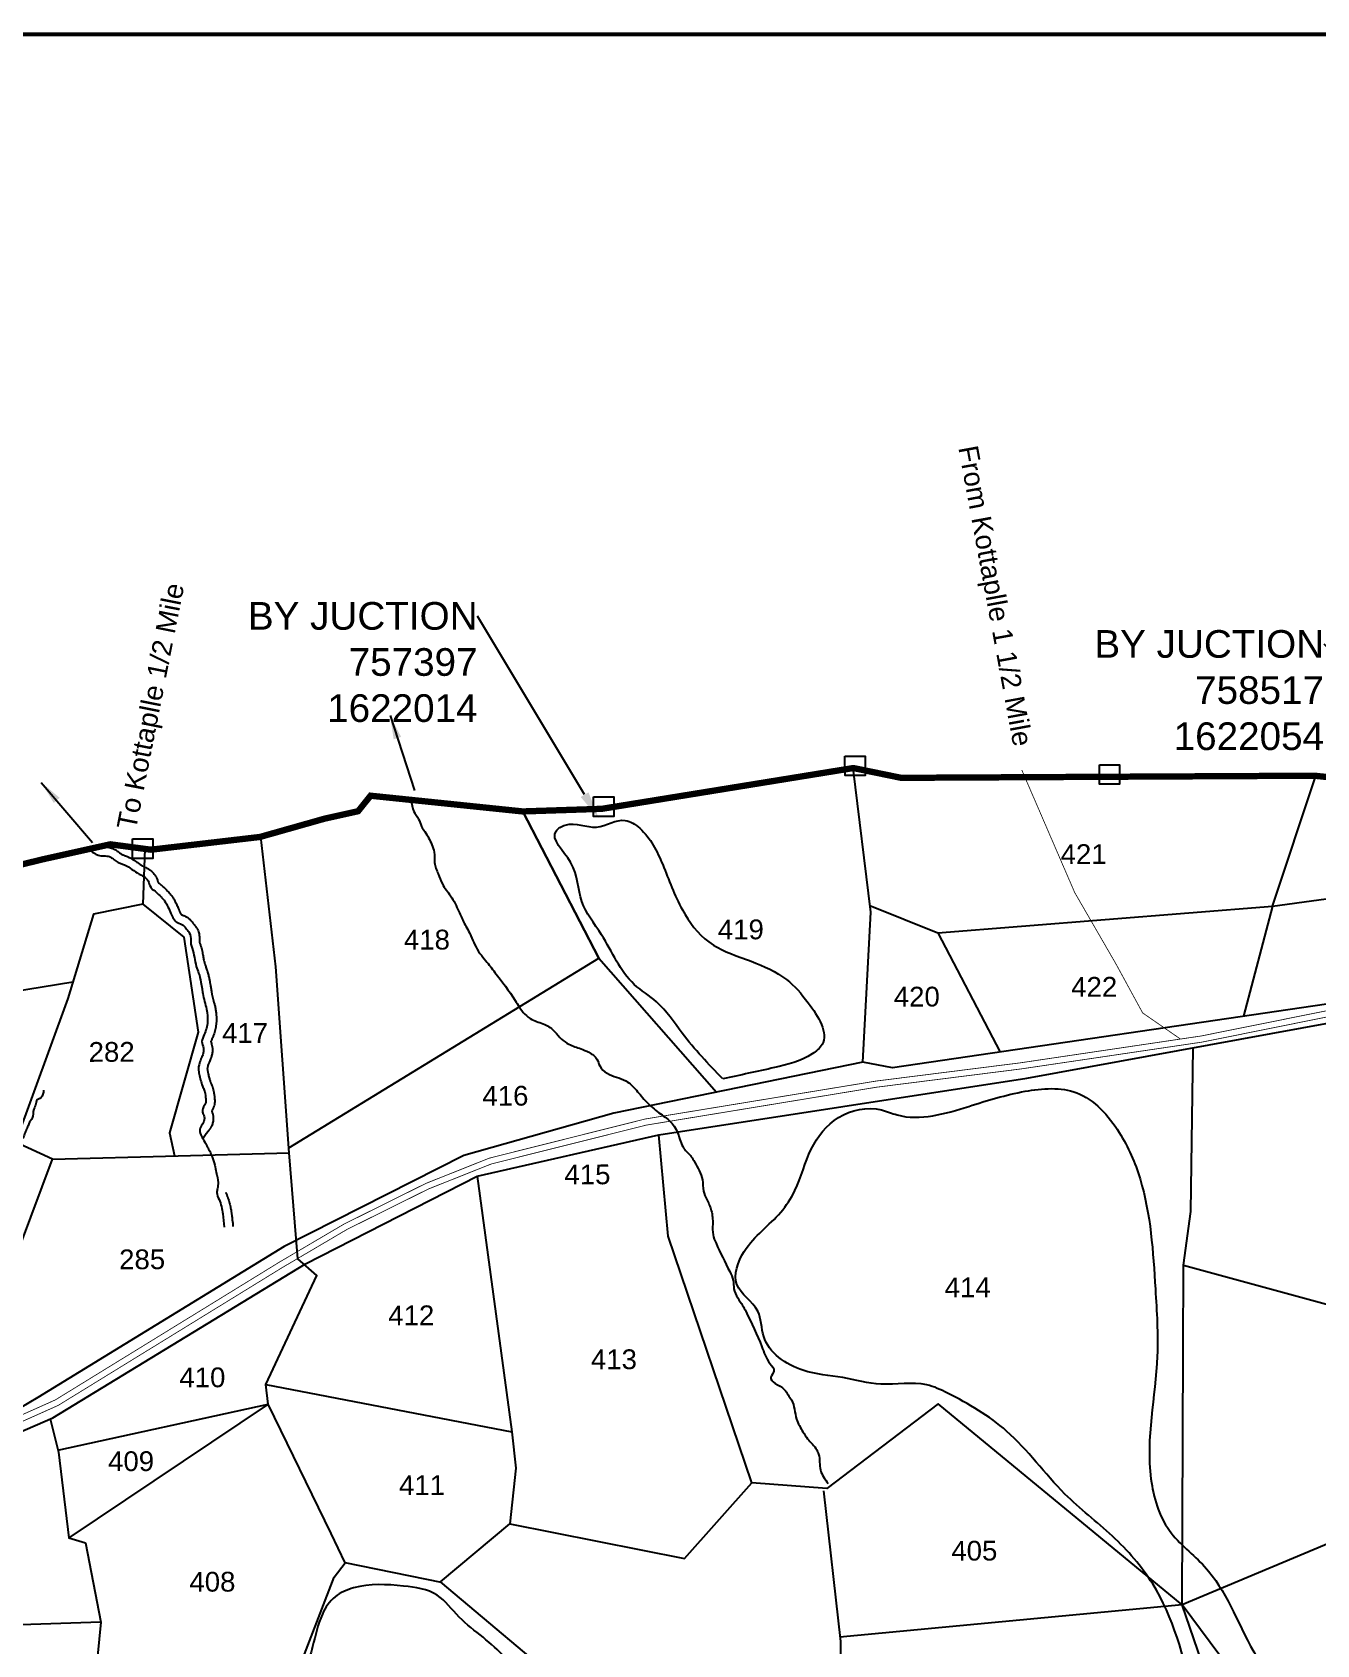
# Model space of a CAD drawing. Header units: feet. Extents: x 746667 to 763555, y 1616206 to 1623008.
# Drawn here: x 756691 to 758316, y 1620968 to 1623008 of the extents above; entities that cross this region are included whole.
import ezdxf
from ezdxf import colors
from ezdxf.entities.mleader import LeaderData, LeaderLine
from ezdxf.enums import TextEntityAlignment as Align
from ezdxf.math import Vec2, Vec3

# ---------------------------------------------------------------- set-up
doc = ezdxf.new("R2010")
doc.units = ezdxf.units.FT
doc.header["$LTSCALE"] = 15
doc.header["$MEASUREMENT"] = 0
doc.linetypes.add('HIDDEN2', pattern=[0.1875, 0.125, -0.0625])
for name, color, linetype in [('ARROWS', 5, 'Continuous'), ('CRDS STONES', 7, 'Continuous'), ('HILL', 17, 'Continuous'), ('PLOT', 7, 'Continuous'), ('PLOT NO', 7, 'Continuous'), ('ROAD NAME', 255, 'Continuous'), ('ROADS', 6, 'Continuous'), ('TANKS-STREAM', 4, 'Continuous'), ('VILLAGE STONES', 240, 'Continuous')]:
    doc.layers.add(name, color=color, linetype=linetype)
doc.layers.add('VILLAGE BOUNDRY', color=5, linetype='HIDDEN2', lineweight=100)
doc.styles.get("Standard").update_dxf_attribs({"font": 'arial.ttf'})
doc.dimstyles.get("Standard").update_dxf_attribs({"dimtxt": 0.18, "dimasz": 30, "dimexe": 0.18, "dimexo": 0.0625, "dimgap": 0.09, "dimtad": 0, "dimtih": 1, "dimtoh": 1, "dimdec": 4, "dimzin": 0, "dimdsep": 46, "dimtxsty": 'Standard', "dimcen": 0.09, "dimadec": 0, "dimazin": 0, "dimtfac": 1, "dimtdec": 4, "dimtofl": 0, "dimtmove": 0, "dimatfit": 3, "dimfxl": 1, "dimtolj": 1, "dimtzin": 0, "dimarcsym": 0})

msp = doc.modelspace()

# ---------------------------------------------------------------- linework, layer by layer
at = {"layer": 'HILL', "lineweight": -2}
for points in [[(758165.6, 1617731), (758151.4, 1617849.7), (758282.3, 1617906.3), (758396.5, 1617889), (758473.9, 1617906.8), (758513.5, 1617969.1), (758543.9, 1618044.5), (758571.6, 1618034), (758596.2, 1618018.5), (758633.9, 1618049.8), (758655.2, 1618058.1), (758697.3, 1618075.6), (758745.3, 1618114.1), (758795.6, 1618140.9), (758857, 1618202), (758906, 1618271.8), (758943.6, 1618314.5), (759014.8, 1618409.2), (759135.9, 1618565.4), (759163.5, 1618668.1), (759170.8, 1618733.9), (759183.5, 1618843.2), (759185.9, 1618884.2), (759180.8, 1618924.6), (759164.3, 1618963.1), (759167.2, 1619051.2), (759192.6, 1619084.9), (759213.8, 1619117.7), (759217.6, 1619218.6), (759212.3, 1619319.6), (759180, 1619387), (759149.4, 1619424), (759038.6, 1619461.1), (758929.4, 1619489.3), (758855.1, 1619579), (758726.8, 1619673.9), (758416.7, 1619807.6), (758295.8, 1619866.3), (758225.9, 1619866.8), (758183.6, 1619858), (758134, 1619877.4), (758146.1, 1619949.5), (758258.2, 1619989.8), (758359.1, 1620018), (758438.7, 1620017.1), (758475.2, 1620037.1), (758528.3, 1620052.8), (758627.2, 1620143.7), (758693.3, 1620135.9), (758728.8, 1620129), (758766, 1620111.9), (758772.5, 1620084), (758783, 1619983.5), (758798.2, 1619946.5), (758826, 1619863.6), (758861, 1619819.1), (758925.1, 1619734.3), (758981.7, 1619666.7), (759147.5, 1619585.7), (759341.7, 1619491.6), (759537.5, 1619398.3), (759666.3, 1619342.4), (759806, 1619609), (759915.7, 1619734.3), (759939, 1619792.8), (759925.1, 1619852.8), (759954.1, 1619948.5), (760001.2, 1619991.7), (760073.7, 1619991.9), (760122.5, 1619985.9), (760411.8, 1620075.7), (760506, 1620203.4), (760535.7, 1620221.1), (760583.8, 1620221.2), (760625.5, 1620263.3), (760667.7, 1620348.3), (760722.8, 1620486.1), (760721.5, 1620622.6), (760743.6, 1620817.5), (760772.8, 1620898.6), (760779.2, 1620929.9), (760719.5, 1620941.9), (760757.2, 1621035.9), (760881.4, 1621134.1), (760947.5, 1621162.3), (760994.1, 1621164.8), (761029.3, 1621131.9), (761128.7, 1621234.6), (761161.2, 1621507), (761116, 1621948.9), (761215.4, 1622296.8)], [(757564.3, 1621684.1), (757629.6, 1621698.4), (757677.4, 1621715.8), (757689.8, 1621727.4), (757672.3, 1621780.2), (757644.9, 1621809.8), (757600.2, 1621832.8), (757546.4, 1621857.4), (757513.2, 1621897.8), (757488.2, 1621955.1), (757459.1, 1622001.2), (757440.9, 1622011.1), (757404.5, 1622002.7), (757364.9, 1622005.1), (757353.3, 1621997.6), (757371.6, 1621958.1), (757385.8, 1621908.6), (757410.7, 1621866.5), (757452.3, 1621803.6), (757480.5, 1621781.4), (757512.8, 1621741.9), (757564.3, 1621684.1)], [(758159.5, 1620904.3), (758187, 1620854), (758207.1, 1620827.8), (758244.9, 1620834.2), (758269, 1620867.9), (758236.1, 1620959.2), (758173.8, 1621067.1), (758129.3, 1621112.8), (758106, 1621177.9), (758113.9, 1621333.3), (758111.6, 1621418), (758092.2, 1621557.6), (758065.8, 1621616.3), (758012, 1621666.5), (757946.8, 1621668.4), (757875.4, 1621649.3), (757785, 1621638.5), (757765, 1621644.8), (757710.8, 1621635.3), (757676.2, 1621595.3), (757655.4, 1621542.7), (757637.6, 1621515.4), (757591.5, 1621465.9), (757582.1, 1621423.8), (757608.5, 1621390.3), (757616, 1621358.3), (757665.6, 1621315.4), (757716, 1621306.1), (757764.4, 1621297.8), (757822.3, 1621297), (757848.6, 1621286.5), (757923.4, 1621238.5), (757997.2, 1621158.9), (758057.3, 1621105.5), (758108.2, 1621045.1), (758159.5, 1620904.3)], [(757027.1, 1620908.7), (757045.3, 1620965.9), (757057.7, 1621007), (757073.7, 1621029), (757097.2, 1621040.1), (757160.3, 1621042.5), (757202.9, 1621030.9), (757230.8, 1621003.1), (757261, 1620977.6), (757288.9, 1620952), (757320.6, 1620911.1), (757342.1, 1620827.6), (757328.4, 1620760.6), (757299.9, 1620735.6), (757266.9, 1620721.6), (757192.7, 1620738.2), (757131.7, 1620772.5), (757089.1, 1620795), (757042.8, 1620833.7), (757022.1, 1620875.4), (757027.1, 1620908.7)]]:
    msp.add_spline(points, degree=3, dxfattribs=at)
at = {"layer": 'PLOT', "lineweight": -2}
for points in [[(760536.7, 1622352.7), (760171.5, 1622316.9), (759873.9, 1622257.1), (759496.9, 1622104.4), (759312.8, 1622041.7), (758931.9, 1621919), (758819.6, 1621879.8), (758728.9, 1621860.6), (758359.8, 1621783.2), (757779, 1621698.1), (757741.6, 1621705.1), (757426.3, 1621640.7), (757236.6, 1621587.2), (757009.1, 1621472), (756697.7, 1621280.9), (756617.6, 1621233.8)], [(756509.2, 1621165.4), (756716.4, 1621255.4), (757036.3, 1621450.1), (757253.5, 1621561.1), (757483.4, 1621613.4), (757949.1, 1621684.9), (758449.7, 1621776.6), (758795, 1621846.5), (759198.6, 1621990.4), (759326.1, 1622023.5), (759890.4, 1622240.8), (760178.1, 1622296.4), (760561.5, 1622331.5)], [(757741.6, 1621705.1), (757751.5, 1621894.8), (757729.4, 1622077.3)], [(758259.9, 1621902.6), (758314.7, 1622067.4)], [(758259.9, 1621902.6), (758562, 1621943.7), (758533, 1622041.7)], [(757015.2, 1621596.9), (757407.3, 1621836.9), (757311.1, 1622022.4)], [(757311.1, 1622022.4), (757407.3, 1621836.9)], [(756833, 1621975), (756830.4, 1621905.2), (756768.2, 1621892.6), (756735.7, 1621785.6), (756669.2, 1621604.2), (756619.8, 1621596.8), (756567, 1621564.5), (756533.1, 1621569.3)], [(756716.1, 1621582.4), (756875.3, 1621586.7), (757015.6, 1621590.6), (756998.9, 1621826), (756979.8, 1621990.2)], [(756830.4, 1621905.2), (756882.4, 1621863.3), (756900.5, 1621743.1), (756864.3, 1621615.9), (756870.7, 1621586.6)], [(757750.4, 1621903.6), (757836.2, 1621868.9), (757915.1, 1621718)], [(757836.2, 1621868.9), (758259.9, 1621902.6), (758223, 1621763.2)], [(757407.3, 1621836.9), (757556.3, 1621667.2)], [(756568.1, 1621778.6), (756742.1, 1621806.8)], [(758597.9, 1621361.8), (758585.5, 1621321.1), (758594.3, 1621206.9), (758458.9, 1620836.2), (758401.8, 1620673.7), (758912.2, 1620735.1), (758862.9, 1620836.1), (758899.6, 1621138.8), (758594.3, 1621206.9), (758145.6, 1621018.9), (758146.6, 1621340.6), (758147, 1621448.6), (758156.6, 1621516.2), (758159.4, 1621723.4)], [(758401.8, 1620673.7), (758145.6, 1621018.9), (757836.9, 1621273), (757695.7, 1621165.8), (757601, 1621173.2), (757495.3, 1621485.2), (757483.4, 1621613.4)], [(756521.5, 1621214.3), (756561, 1621227.8), (756560.3, 1621349.3), (756557.4, 1621444.3), (756647.9, 1621400.8), (756716.1, 1621582.4), (756669.2, 1621604.2)], [(757208.2, 1621047), (757086.6, 1621072), (757068.7, 1621108.9), (756989.2, 1621272.6), (756986.3, 1621297.4), (757050.7, 1621435.3), (757026.8, 1621456.4), (757015.6, 1621590.6)], [(757253.5, 1621561.1), (757297.5, 1621237.4), (757302.3, 1621191.5), (757294.7, 1621121), (757516, 1621077.4), (757601, 1621173.2)], [(758147, 1621448.6), (758587.7, 1621328.3)], [(756986.3, 1621297.4), (757297.5, 1621237.4)], [(756723.1, 1621214.2), (756989.2, 1621272.6), (756736.7, 1621103.4)], [(756713.3, 1621254.1), (756723.7, 1621211.8), (756736.7, 1621103.4), (756757.8, 1621097.1), (756777.2, 1620996.9), (756765.9, 1620880.7), (756992.6, 1620845.8), (757072.4, 1621053.8), (757086.6, 1621072)], [(756777.2, 1620996.9), (756549.5, 1620989), (756513.6, 1621158.8)], [(757691.7, 1621162.8), (757713.1, 1620972.3), (757710.5, 1620728.9), (757732.9, 1620630.3), (757792.6, 1620685.7), (757839.8, 1620748.8), (758224.1, 1620790), (758145.6, 1621018.9), (757712.5, 1620978)], [(757715.1, 1620449.5), (757732.9, 1620630.3), (757654.2, 1620559.8), (757524, 1620511.6), (757392.5, 1620535.4), (757345.4, 1620624.6), (757374.5, 1620907.1), (757207, 1621048), (757294.7, 1621121)]]:
    msp.add_lwpolyline(points, dxfattribs=at)
at = {"layer": 'ROADS', "linetype": 'HIDDEN2', "lineweight": -2, "ltscale": 150, "const_width": 0.994}
for points in [[(756619.7, 1621233.2), (756719.7, 1621277.9), (757003, 1621452.1), (757085.1, 1621500.4), (757188.8, 1621551.9), (757268.9, 1621583.8), (757466, 1621633.3), (757758.2, 1621681.3), (757940.2, 1621704.3), (758169.3, 1621738.3), (758392.3, 1621783.1), (758661.7, 1621837.2), (758802.4, 1621865.9), (759133.4, 1621978.9), (759407.1, 1622067.4), (759680, 1622169.4), (759891.2, 1622257.5), (760053.5, 1622289.7), (760189.7, 1622307.6), (760511.7, 1622343.6), (760543.2, 1622347.1)], [(756622.9, 1621226.1), (756723.4, 1621271), (757007, 1621445.4), (757088.8, 1621493.6), (757191.9, 1621544.8), (757271.3, 1621576.4), (757467.6, 1621625.6), (757759.3, 1621673.6), (757941.3, 1621696.6), (758170.7, 1621730.6), (758393.8, 1621775.5), (758663.2, 1621829.6), (758804.4, 1621858.4), (759135.8, 1621971.5), (759409.7, 1622060.1), (759682.9, 1622162.1), (759893.5, 1622250), (760054.7, 1622282.1), (760190.6, 1622299.9), (760512.5, 1622335.8), (760544.1, 1622339.4)]]:
    msp.add_lwpolyline(points, dxfattribs=at)
at = {"layer": 'ROADS', "linetype": 'HIDDEN2', "lineweight": -2, "ltscale": 10, "const_width": 0.994}
msp.add_lwpolyline([(757942.5, 1622074.9), (758009.5, 1621919.8), (758061.7, 1621829.5), (758095.5, 1621767.5), (758143.4, 1621734.4)], dxfattribs=at)
at = {"layer": 'TANKS-STREAM', "lineweight": -2}
for points in [[(757170, 1622037), (757173.3, 1622022.5), (757179.3, 1622012.7), (757183.2, 1622003.4), (757187.2, 1621997), (757196.1, 1621980.3), (757199.1, 1621971), (757199.6, 1621957.7), (757204.1, 1621943.4), (757209.5, 1621930.7), (757219.9, 1621915.5), (757230.3, 1621895.9), (757237.2, 1621881.1), (757245.6, 1621864.9), (757250.6, 1621853.6), (757257, 1621842.8), (757264.4, 1621833.5), (757275.8, 1621818.8), (757301.5, 1621783.3), (757306.5, 1621775.2), (757322.8, 1621759.2), (757339, 1621752.9), (757351.8, 1621743.6), (757360.2, 1621734.3), (757369.6, 1621727.9), (757384.9, 1621722.1), (757394.7, 1621717.7), (757405.1, 1621708.9), (757408.5, 1621700.5), (757417.9, 1621691.2), (757441.6, 1621681.4), (757454.9, 1621669.7), (757467.7, 1621655), (757483.5, 1621641.3), (757498.5, 1621629.4), (757504.1, 1621622.1), (757510.7, 1621605.4), (757515, 1621596.2), (757524.3, 1621585.6), (757528.4, 1621579.1), (757538.5, 1621556.4), (757540, 1621542.1), (757544.1, 1621531.5), (757549.7, 1621517.5), (757551.5, 1621500.3), (757552, 1621486.7), (757555.7, 1621476.3), (757573, 1621440.3), (757577.4, 1621429), (757578.4, 1621418.6), (757583.1, 1621407), (757589.4, 1621397.3), (757593.3, 1621390), (757613.6, 1621345.2), (757623.8, 1621324.1), (757628.9, 1621314.2), (757625.1, 1621306.7), (757642.1, 1621291.3), (757647, 1621284.2), (757651.1, 1621278), (757657.7, 1621253.6), (757665.6, 1621237.6), (757671.6, 1621228.7), (757683.1, 1621214.7), (757685.5, 1621209.4), (757687.8, 1621189.3), (757697.5, 1621172.3)], [(756763.8, 1621975.2), (756766.9, 1621970.8), (756770, 1621969.1), (756774.1, 1621967), (756788.3, 1621965.2), (756791.7, 1621963.3), (756796.8, 1621959.3), (756807.4, 1621954.7), (756825.8, 1621943.2), (756831.7, 1621940.1), (756837.1, 1621934.7), (756840.4, 1621926.6), (756845.9, 1621921.4), (756851.9, 1621915.9), (756855, 1621912.7), (756858, 1621909.1), (756865.9, 1621893.4), (756874.3, 1621881.9), (756881.6, 1621878.5), (756885.9, 1621873.3), (756889.3, 1621868.8), (756891.2, 1621859.3), (756891.3, 1621854.5), (756893, 1621849.3), (756898.1, 1621826.3), (756901.1, 1621818), (756904, 1621806.4), (756905.5, 1621798.1), (756906.4, 1621792), (756911.1, 1621772.1), (756912.3, 1621755.9), (756908.2, 1621740.1), (756905.3, 1621731.3), (756907.2, 1621722.8), (756906.4, 1621714.6), (756904, 1621709.1), (756901.6, 1621702), (756900.9, 1621696.9), (756901.8, 1621690.2), (756906, 1621675), (756908.1, 1621669.8), (756909.9, 1621660.8), (756909.7, 1621652.5), (756906.7, 1621647.3), (756906.1, 1621641.9), (756907.2, 1621639.3), (756908.2, 1621636.4), (756906.9, 1621628.3), (756902.9, 1621621.9), (756908.9, 1621604.1), (756912.2, 1621598), (756915.1, 1621592.5), (756918.1, 1621585.5), (756921.4, 1621575), (756923.2, 1621565.7), (756925.8, 1621552.9), (756924.9, 1621545.3), (756924.2, 1621540.2), (756926.9, 1621531.6), (756931.6, 1621513.2), (756933.4, 1621496.4)], [(756704.9, 1621669.7), (756701.8, 1621660.5), (756695.9, 1621656.1), (756695.2, 1621652.5), (756692.6, 1621645.8), (756690.3, 1621634.3), (756686.3, 1621627.4), (756684.2, 1621622), (756681.4, 1621616.1), (756678.9, 1621609.4), (756669.2, 1621604.2), (756656.6, 1621598), (756653.1, 1621595), (756648.6, 1621591.7), (756632.4, 1621593.1), (756624.5, 1621597.5), (756616.8, 1621598.8), (756608.8, 1621597), (756597.9, 1621591.5), (756590.9, 1621586.9), (756582.2, 1621584.6), (756578.9, 1621580.2), (756576.5, 1621572.4), (756568.5, 1621549.1), (756559.1, 1621538.4), (756557.5, 1621532.7), (756554.2, 1621527.7), (756550.8, 1621524.4), (756547, 1621521.4), (756542.9, 1621516.1), (756540.3, 1621510.5), (756538.7, 1621506), (756536.9, 1621500.5), (756533.9, 1621495.9), (756529.3, 1621488.4), (756525.7, 1621480.3), (756521.6, 1621463.6), (756519.6, 1621454.4), (756516.1, 1621445.9), (756512.4, 1621439.2), (756511.6, 1621418.4), (756511.1, 1621411.7), (756507.1, 1621400.4), (756506.1, 1621396), (756503.9, 1621386.2), (756503.9, 1621379.7), (756503.3, 1621368.9), (756498.9, 1621354.5), (756496.1, 1621339), (756495.7, 1621331), (756498.7, 1621313.5), (756498.7, 1621304.2), (756498.6, 1621297.9), (756497.1, 1621283.6), (756497.7, 1621263.3), (756500.1, 1621257.3), (756501.3, 1621245.8), (756500.5, 1621238.2), (756502.3, 1621228.1), (756505.2, 1621222.4), (756506.6, 1621218.2), (756505.2, 1621209.4), (756502.6, 1621201.2), (756496.8, 1621183.1), (756496.9, 1621179.9)]]:
    msp.add_spline(points, degree=3, dxfattribs=at)
for points, knots in [([(756777.9, 1621977.5), (756777.9, 1621977.5), (756778, 1621977.5), (756778.2, 1621977.4), (756778.5, 1621977.4), (756779.3, 1621977.3), (756779.8, 1621977.3), (756781.1, 1621977.2), (756781.9, 1621977.2), (756783.6, 1621977.2), (756784.5, 1621977.1), (756786.7, 1621976.9), (756787.8, 1621976.8), (756789.6, 1621976.4), (756790.1, 1621976.3), (756791, 1621976), (756791.4, 1621975.9), (756792.1, 1621975.7), (756792.4, 1621975.5), (756792.9, 1621975.3), (756793.2, 1621975.2), (756794.1, 1621974.8), (756794.6, 1621974.5), (756795.9, 1621973.9), (756796.6, 1621973.4), (756797.9, 1621972.6), (756798.5, 1621972.1), (756799.9, 1621971.1), (756800.5, 1621970.5), (756801.6, 1621969.6), (756802.1, 1621969.3), (756802.6, 1621968.9), (756802.7, 1621968.8), (756802.9, 1621968.7), (756802.9, 1621968.7), (756803, 1621968.6), (756803.2, 1621968.5), (756803.6, 1621968.3), (756803.9, 1621968.1), (756804.7, 1621967.7), (756805.2, 1621967.5), (756806.5, 1621967), (756807.5, 1621966.6), (756809.3, 1621965.9), (756810.1, 1621965.6), (756811.3, 1621965.1), (756811.6, 1621965), (756812.3, 1621964.7), (756812.7, 1621964.5), (756813.5, 1621964.1), (756813.9, 1621963.9), (756815, 1621963.3), (756815.7, 1621962.9), (756817.8, 1621961.7), (756819.1, 1621960.9), (756822, 1621958.9), (756823.5, 1621957.9), (756826.3, 1621955.9), (756827.6, 1621955), (756829.2, 1621954), (756829.6, 1621953.8), (756830.2, 1621953.5), (756830.5, 1621953.3), (756830.9, 1621953.1), (756831, 1621953), (756831.3, 1621952.9), (756831.5, 1621952.8), (756832, 1621952.5), (756832.5, 1621952.3), (756833.7, 1621951.7), (756834.6, 1621951.3), (756836.3, 1621950.4), (756836.9, 1621950), (756838.8, 1621948.8), (756840.1, 1621947.9), (756842.5, 1621945.8), (756843.7, 1621944.6), (756845.2, 1621942.7), (756845.6, 1621942.3), (756846.1, 1621941.4), (756846.4, 1621941), (756846.8, 1621940.3), (756847, 1621939.9), (756847.4, 1621939.2), (756847.5, 1621938.8), (756848, 1621937.8), (756848.3, 1621937.1), (756848.8, 1621935.7), (756849, 1621935), (756849.4, 1621933.8), (756849.5, 1621933.3), (756849.7, 1621932.8), (756849.8, 1621932.6), (756849.8, 1621932.5)], [14.371219, 14.371219, 14.371219, 14.371219, 15.396575, 15.396575, 17.573221, 17.573221, 19.749868, 19.749868, 21.926515, 21.926515, 24.103162, 24.103162, 26.279809, 26.279809, 27.129287, 27.129287, 27.746474, 27.746474, 28.22775, 28.22775, 28.709027, 28.709027, 29.671581, 29.671581, 31.120875, 31.120875, 32.634045, 32.634045, 34.822703, 34.822703, 37.01136, 37.01136, 37.943211, 37.943211, 38.378691, 38.378691, 39.462372, 39.462372, 41.629736, 41.629736, 43.7971, 43.7971, 46.932962, 46.932962, 49.172184, 49.172184, 49.953467, 49.953467, 50.936679, 50.936679, 51.91989, 51.91989, 53.886313, 53.886313, 57.819158, 57.819158, 63.175458, 63.175458, 68.531759, 68.531759, 70.249394, 70.249394, 71.40695, 71.40695, 72.144406, 72.144406, 72.881862, 72.881862, 74.356774, 74.356774, 76.980753, 76.980753, 78.518989, 78.518989, 81.393682, 81.393682, 84.268376, 84.268376, 85.222343, 85.222343, 85.868667, 85.868667, 86.497468, 86.497468, 87.12627, 87.12627, 88.383873, 88.383873, 90.208395, 90.208395, 92.032918, 92.032918, 93.125431, 93.125431, 93.125431, 93.125431]), ([(756849.8, 1621932.5), (756849.9, 1621932.5), (756850, 1621932.4), (756850.3, 1621932.1), (756850.6, 1621931.8), (756851.6, 1621931.1), (756852.1, 1621930.6), (756853.1, 1621929.9), (756853.4, 1621929.6), (756854, 1621929.1), (756854.2, 1621928.9), (756855.1, 1621928.2), (756855.7, 1621927.7), (756857.3, 1621926.2), (756858.4, 1621925.2), (756860.1, 1621923.5), (756860.7, 1621922.8), (756862, 1621921.5), (756862.6, 1621920.9), (756863.8, 1621919.5), (756864.4, 1621918.8), (756865.6, 1621917.4), (756866.2, 1621916.7), (756867, 1621915.7), (756867.3, 1621915.3), (756867.7, 1621914.7), (756868, 1621914.3), (756868.6, 1621913.4), (756869, 1621912.7), (756870.2, 1621910.7), (756870.9, 1621909.4), (756872.5, 1621906.2), (756873.4, 1621904.3), (756874.5, 1621901.6), (756874.9, 1621900.8), (756875.5, 1621899.3), (756875.7, 1621898.8), (756876.1, 1621897.8), (756876.3, 1621897.4), (756876.6, 1621896.6), (756876.8, 1621896.3), (756877.3, 1621895.2), (756877.6, 1621894.6), (756878.2, 1621893.5), (756878.5, 1621893), (756879, 1621892.3), (756879.2, 1621892.1), (756879.5, 1621891.7), (756879.6, 1621891.6), (756879.7, 1621891.6), (756879.7, 1621891.6), (756879.7, 1621891.6)], [97.302157, 97.302157, 97.302157, 97.302157, 98.327637, 98.327637, 100.459756, 100.459756, 102.591874, 102.591874, 103.563166, 103.563166, 104.534458, 104.534458, 106.477041, 106.477041, 110.362207, 110.362207, 112.829887, 112.829887, 115.297566, 115.297566, 117.765246, 117.765246, 119.861669, 119.861669, 120.771428, 120.771428, 121.681187, 121.681187, 123.500705, 123.500705, 127.139742, 127.139742, 132.64822, 132.64822, 135.390659, 135.390659, 137.28521, 137.28521, 138.628921, 138.628921, 139.972633, 139.972633, 142.660056, 142.660056, 145.347478, 145.347478, 148.034901, 148.034901, 150.722324, 150.722324, 151.982816, 151.982816, 151.982816, 151.982816]), ([(756879.7, 1621891.6), (756879.7, 1621891.6), (756879.7, 1621891.6), (756879.9, 1621891.5), (756880.2, 1621891.4), (756881, 1621891), (756881.5, 1621890.8), (756882.8, 1621890.4), (756883.6, 1621890.1), (756885.3, 1621889.3), (756886.2, 1621888.8), (756887.5, 1621887.9), (756887.8, 1621887.7), (756888.2, 1621887.4), (756888.4, 1621887.2), (756888.8, 1621886.9), (756889, 1621886.8), (756889.6, 1621886.3), (756889.9, 1621886), (756891, 1621884.9), (756891.6, 1621884.2), (756892.6, 1621882.9), (756893.1, 1621882.3), (756893.8, 1621881.3), (756894.1, 1621880.9), (756894.4, 1621880.5), (756894.5, 1621880.3), (756894.7, 1621880.2), (756894.7, 1621880.1), (756894.8, 1621880), (756894.9, 1621879.9), (756895, 1621879.7), (756895.2, 1621879.5), (756895.7, 1621878.9), (756896.1, 1621878.4), (756897.1, 1621877.2), (756897.7, 1621876.4), (756898.4, 1621875.3), (756898.6, 1621875), (756899, 1621874.4), (756899.1, 1621874.2), (756899.4, 1621873.7), (756899.5, 1621873.4), (756899.9, 1621872.7), (756900.1, 1621872.2), (756900.7, 1621870.7), (756901, 1621869.7), (756901.5, 1621867.9), (756901.7, 1621866.9), (756902.1, 1621864.5), (756902.2, 1621863.1), (756902.3, 1621861.3), (756902.3, 1621860.8), (756902.3, 1621860), (756902.3, 1621859.7), (756902.3, 1621859.2), (756902.3, 1621858.9), (756902.3, 1621858.5), (756902.3, 1621858.3), (756902.3, 1621857.7), (756902.3, 1621857.4), (756902.3, 1621856.8), (756902.3, 1621856.6), (756902.3, 1621856.4), (756902.3, 1621856.4), (756902.3, 1621856.4)], [152.047703, 152.047703, 152.047703, 152.047703, 152.882508, 152.882508, 154.557756, 154.557756, 156.233004, 156.233004, 157.908252, 157.908252, 159.5835, 159.5835, 159.997988, 159.997988, 160.329606, 160.329606, 160.661223, 160.661223, 161.324458, 161.324458, 162.88765, 162.88765, 164.450841, 164.450841, 166.014033, 166.014033, 166.709804, 166.709804, 167.134433, 167.134433, 167.559061, 167.559061, 168.408318, 168.408318, 170.141563, 170.141563, 171.874809, 171.874809, 172.410378, 172.410378, 172.831616, 172.831616, 173.252855, 173.252855, 174.095331, 174.095331, 175.780284, 175.780284, 177.465237, 177.465237, 180.370207, 180.370207, 181.496978, 181.496978, 182.175694, 182.175694, 182.76909, 182.76909, 183.362486, 183.362486, 184.549278, 184.549278, 186.208003, 186.208003, 186.758853, 186.758853, 186.758853, 186.758853]), ([(756902.3, 1621856.4), (756902.3, 1621856.4), (756902.3, 1621856.3), (756902.4, 1621856), (756902.5, 1621855.7), (756902.8, 1621854.8), (756903, 1621854.2), (756903.4, 1621853.2), (756903.5, 1621852.9), (756903.8, 1621852.2), (756903.9, 1621851.9), (756904.2, 1621850.9), (756904.4, 1621850.3), (756904.9, 1621848.4), (756905.2, 1621847.1), (756906, 1621843.7), (756906.3, 1621841.6), (756907, 1621837.7), (756907.3, 1621835.8), (756907.9, 1621833.1), (756908.1, 1621832), (756908.4, 1621830.8), (756908.5, 1621830.4), (756908.7, 1621829.8), (756908.8, 1621829.5), (756909, 1621828.9), (756909.1, 1621828.6), (756909.4, 1621827.6), (756909.7, 1621826.9), (756910.2, 1621825.5), (756910.5, 1621824.9), (756911, 1621823.4), (756911.3, 1621822.6), (756911.8, 1621821.3), (756911.9, 1621820.8), (756912.2, 1621820), (756912.3, 1621819.5), (756912.7, 1621818.3), (756912.9, 1621817.4), (756913.6, 1621814.9), (756913.9, 1621813.3), (756914.4, 1621811), (756914.6, 1621810.2), (756914.9, 1621808.8), (756915, 1621808.3), (756915.2, 1621807.2), (756915.3, 1621806.6), (756915.6, 1621805), (756915.8, 1621803.8), (756916.2, 1621801.8), (756916.3, 1621800.8), (756916.6, 1621799.5), (756916.6, 1621799.1), (756916.7, 1621798.2), (756916.8, 1621797.8), (756917, 1621796.6), (756917.1, 1621795.9), (756917.2, 1621794.8), (756917.3, 1621794.5), (756917.4, 1621793.9), (756917.4, 1621793.6), (756917.5, 1621793.1), (756917.6, 1621792.9), (756917.7, 1621792.1), (756917.8, 1621791.6), (756918.1, 1621790.1), (756918.4, 1621789.1), (756919.2, 1621785.7), (756919.9, 1621783.3), (756920.8, 1621779.5), (756921.2, 1621778.1), (756921.9, 1621775.1), (756922.2, 1621773.4), (756922.8, 1621769.8), (756923.1, 1621768), (756923.4, 1621764.2), (756923.6, 1621762.2), (756923.6, 1621758.8), (756923.6, 1621757.5), (756923.4, 1621755), (756923.4, 1621753.9), (756923.1, 1621751.6), (756922.9, 1621750.5), (756922.3, 1621747.1), (756921.8, 1621744.9), (756920.8, 1621741.6), (756920.4, 1621740.6), (756919.8, 1621738.8), (756919.5, 1621738.2), (756919.1, 1621737.1), (756918.9, 1621736.7), (756918.6, 1621736), (756918.4, 1621735.7), (756918.2, 1621735.1), (756918.1, 1621734.9), (756917.7, 1621734.1), (756917.5, 1621733.6), (756917, 1621732.6), (756916.8, 1621732.1), (756916.6, 1621731.5), (756916.5, 1621731.4), (756916.5, 1621731.3)], [187.517207, 187.517207, 187.517207, 187.517207, 188.543716, 188.543716, 190.378707, 190.378707, 192.213699, 192.213699, 193.018918, 193.018918, 193.824136, 193.824136, 195.434574, 195.434574, 198.655448, 198.655448, 204.565439, 204.565439, 210.475431, 210.475431, 214.364324, 214.364324, 215.667958, 215.667958, 216.950608, 216.950608, 218.233258, 218.233258, 220.798558, 220.798558, 222.739847, 222.739847, 225.131175, 225.131175, 226.257421, 226.257421, 227.383668, 227.383668, 229.63616, 229.63616, 234.141146, 234.141146, 236.470183, 236.470183, 238.119176, 238.119176, 239.768169, 239.768169, 243.066155, 243.066155, 245.627904, 245.627904, 246.82469, 246.82469, 248.021476, 248.021476, 250.415048, 250.415048, 251.683278, 251.683278, 252.57683, 252.57683, 253.470382, 253.470382, 255.257485, 255.257485, 258.831692, 258.831692, 266.442811, 266.442811, 270.271354, 270.271354, 274.942843, 274.942843, 279.614331, 279.614331, 284.76076, 284.76076, 287.999429, 287.999429, 290.765092, 290.765092, 293.530755, 293.530755, 299.062082, 299.062082, 301.83383, 301.83383, 303.540925, 303.540925, 304.638099, 304.638099, 305.373327, 305.373327, 306.108556, 306.108556, 307.579014, 307.579014, 309.763458, 309.763458, 310.848177, 310.848177, 310.848177, 310.848177]), ([(756916.5, 1621731.3), (756916.5, 1621731.1), (756916.6, 1621730.9), (756916.8, 1621730.2), (756916.9, 1621729.7), (756917.4, 1621728.3), (756917.6, 1621727.5), (756917.9, 1621726), (756918, 1621725.6), (756918.2, 1621724.8), (756918.2, 1621724.5), (756918.3, 1621723.9), (756918.4, 1621723.6), (756918.5, 1621722.8), (756918.5, 1621722.2), (756918.6, 1621720.6), (756918.5, 1621719.5), (756918.3, 1621716.6), (756918, 1621714.8), (756917.4, 1621712.6), (756917.2, 1621712.1), (756916.9, 1621711.2), (756916.8, 1621710.8), (756916.4, 1621709.6), (756916.1, 1621708.9), (756915.4, 1621707.3), (756915, 1621706.4), (756914.6, 1621705.5), (756914.4, 1621705.2), (756914.2, 1621704.8), (756914.2, 1621704.6), (756914, 1621704.2), (756913.9, 1621703.9), (756913.6, 1621703.3), (756913.5, 1621702.9), (756913, 1621701.5), (756912.8, 1621700.6), (756912.5, 1621699.4), (756912.4, 1621699.2), (756912.3, 1621698.7), (756912.3, 1621698.5), (756912.2, 1621697.9), (756912.1, 1621697.6), (756912, 1621697.1), (756912, 1621697), (756912, 1621696.8), (756912, 1621696.7), (756912, 1621696.6), (756912, 1621696.6), (756912, 1621696.3), (756912.1, 1621696.2), (756912.1, 1621695.6), (756912.2, 1621695), (756912.4, 1621693.9), (756912.5, 1621693.6), (756912.7, 1621692.8), (756912.8, 1621692.3), (756912.9, 1621691.4), (756913, 1621691), (756913.3, 1621689.6), (756913.5, 1621688.8), (756914.1, 1621686.2), (756914.5, 1621684.6), (756915.1, 1621682.6), (756915.3, 1621682.1), (756915.6, 1621681.2), (756915.7, 1621680.8), (756916, 1621680.1), (756916.1, 1621679.8), (756916.3, 1621679.3), (756916.4, 1621679), (756916.6, 1621678.4), (756916.8, 1621678.1), (756917.2, 1621677.2), (756917.5, 1621676.4), (756918, 1621675.2), (756918.2, 1621674.8), (756918.4, 1621674.1), (756918.5, 1621673.8), (756918.7, 1621673.2), (756918.8, 1621673), (756919, 1621672.4), (756919.1, 1621672.2), (756919.3, 1621671.4), (756919.4, 1621670.9), (756919.8, 1621669.3), (756920, 1621668.4), (756920.3, 1621666.8), (756920.4, 1621666.1), (756920.6, 1621665), (756920.7, 1621664.5), (756920.8, 1621663.5), (756920.9, 1621663), (756921, 1621662.3), (756921, 1621662.1), (756921.1, 1621661.7), (756921.1, 1621661.5), (756921.2, 1621660.9), (756921.2, 1621660.5), (756921.3, 1621659.1), (756921.4, 1621658.1), (756921.5, 1621655.8), (756921.4, 1621654.5), (756921.1, 1621652.1), (756920.9, 1621651.1), (756920.5, 1621649.6), (756920.4, 1621649.3), (756920.1, 1621648.6), (756920, 1621648.3), (756919.7, 1621647.6), (756919.5, 1621647.3), (756919.1, 1621646.4), (756918.8, 1621645.9), (756918.2, 1621644.8), (756917.9, 1621644.3), (756917.5, 1621643.8), (756917.5, 1621643.7), (756917.4, 1621643.6)], [317.539785, 317.539785, 317.539785, 317.539785, 318.587982, 318.587982, 320.435798, 320.435798, 322.283613, 322.283613, 323.163703, 323.163703, 323.625502, 323.625502, 324.0873, 324.0873, 325.010897, 325.010897, 326.858091, 326.858091, 330.176294, 330.176294, 331.228849, 331.228849, 332.088714, 332.088714, 333.807447, 333.807447, 336.348658, 336.348658, 337.264488, 337.264488, 338.212849, 338.212849, 339.161209, 339.161209, 341.05793, 341.05793, 344.851372, 344.851372, 345.83863, 345.83863, 346.825889, 346.825889, 348.800406, 348.800406, 350.213321, 350.213321, 350.782369, 350.782369, 351.351416, 351.351416, 352.489511, 352.489511, 355.247529, 355.247529, 356.465135, 356.465135, 357.888009, 357.888009, 359.310884, 359.310884, 362.156632, 362.156632, 367.84813, 367.84813, 369.830402, 369.830402, 371.267561, 371.267561, 372.527527, 372.527527, 373.641387, 373.641387, 374.755247, 374.755247, 376.982967, 376.982967, 377.982939, 377.982939, 378.657868, 378.657868, 379.250774, 379.250774, 379.843681, 379.843681, 381.029493, 381.029493, 383.401119, 383.401119, 384.977093, 384.977093, 386.365888, 386.365888, 387.755784, 387.755784, 388.26032, 388.26032, 388.764855, 388.764855, 389.773925, 389.773925, 391.907358, 391.907358, 394.040791, 394.040791, 395.561124, 395.561124, 396.043459, 396.043459, 396.508433, 396.508433, 396.973408, 396.973408, 397.903356, 397.903356, 399.273442, 399.273442, 399.599661, 399.599661, 399.599661, 399.599661]), ([(756917.4, 1621643.6), (756917.6, 1621643.3), (756917.7, 1621643), (756918, 1621642.2), (756918.2, 1621641.8), (756918.6, 1621640.7), (756918.8, 1621640.1), (756919, 1621639.1), (756919.1, 1621638.9), (756919.2, 1621638.3), (756919.3, 1621638), (756919.4, 1621637.2), (756919.5, 1621636.7), (756919.6, 1621635.1), (756919.7, 1621634.1), (756919.5, 1621631.3), (756919.2, 1621629.7), (756918.4, 1621626.6), (756917.8, 1621625.1), (756916.9, 1621623.4), (756916.8, 1621623.1), (756916.5, 1621622.7), (756916.4, 1621622.4), (756916, 1621621.7), (756915.7, 1621621.3), (756915, 1621620.2), (756914.6, 1621619.6), (756914, 1621618.9), (756913.9, 1621618.6), (756906.4, 1621608.4)], [410.86015, 410.86015, 410.86015, 410.86015, 411.661718, 411.661718, 412.530808, 412.530808, 413.510804, 413.510804, 413.888526, 413.888526, 414.266248, 414.266248, 415.021692, 415.021692, 416.53258, 416.53258, 419.055064, 419.055064, 421.577549, 421.577549, 422.028339, 422.028339, 422.479129, 422.479129, 423.38071, 423.38071, 425.120268, 425.120268, 425.951696, 425.951696, 425.951696, 425.951696]), ([(756935.3, 1621540.5), (756935.3, 1621540.4), (756935.4, 1621540.3), (756935.5, 1621540), (756935.6, 1621539.6), (756936, 1621538.5), (756936.3, 1621537.9), (756936.7, 1621536.9), (756936.9, 1621536.5), (756937.1, 1621536), (756937.2, 1621535.7), (756937.4, 1621535.2), (756937.6, 1621534.9), (756937.9, 1621534.1), (756938, 1621533.6), (756938.6, 1621532.1), (756939, 1621531), (756939.9, 1621528), (756940.4, 1621525.9), (756941.4, 1621521.9), (756941.8, 1621519.8), (756942.4, 1621515.7), (756942.7, 1621513.7), (756943.3, 1621509.6), (756943.5, 1621507.6), (756944, 1621502.8), (756944.3, 1621500.1), (756944.5, 1621497.5)], [518.207489, 518.207489, 518.207489, 518.207489, 519.256003, 519.256003, 521.515212, 521.515212, 523.774421, 523.774421, 524.693703, 524.693703, 525.376204, 525.376204, 526.058706, 526.058706, 527.423709, 527.423709, 530.153715, 530.153715, 535.613728, 535.613728, 541.263294, 541.263294, 547.15143, 547.15143, 553.039566, 553.039566, 561.098782, 561.098782, 561.098782, 561.098782])]:
    msp.add_open_spline(points, degree=3, knots=knots, dxfattribs=at)
at = {"layer": 'VILLAGE BOUNDRY', "lineweight": -2, "ltscale": 25, "const_width": 8}
msp.add_lwpolyline([(756544.9, 1621923.1), (756705.5, 1621962.2), (756789.4, 1621980.8), (756840.7, 1621974), (756978.6, 1621990.1), (757060.6, 1622013.3), (757102.9, 1622022.7), (757118.6, 1622042.3), (757311.1, 1622022.4), (757411.2, 1622025.7), (757729.4, 1622077.3), (757790, 1622064.9), (758312.6, 1622067.6), (758521.1, 1622046.2)], dxfattribs=at)
at = {"layer": 'VILLAGE STONES', "color": 5, "const_width": 5}
msp.add_lwpolyline([(746669.5, 1623005.6), (763273.4, 1623005.6), (763273.4, 1616208), (746669.5, 1616208)], close=True, dxfattribs=at)
at = {"layer": 'VILLAGE STONES', "lineweight": -2}
for points in [[(757718.8, 1622092.5), (757744.4, 1622092.5), (757744.4, 1622067.8), (757718.9, 1622067.7)], [(758040.7, 1622081.4), (758066.3, 1622081.5), (758066.3, 1622056.8), (758040.8, 1622056.7)], [(757400.6, 1622040.8), (757426.2, 1622040.9), (757426.2, 1622016.2), (757400.7, 1622016.1)], [(756817.5, 1621987.7), (756843, 1621987.8), (756843.1, 1621963), (756817.6, 1621963)]]:
    msp.add_lwpolyline(points, close=True, dxfattribs=at)

# ---------------------------------------------------------------- texts
at = {"layer": 'PLOT NO', "lineweight": -2}
for s, p in [('421', (758020.8, 1621968.4)), ('418', (757189.9, 1621860.2)), ('419', (757587.1, 1621873.1)), ('422', (758034.2, 1621800.5)), ('420', (757809.7, 1621788.1)), ('417', (756959.8, 1621742.1)), ('282', (756791, 1621718.2)), ('416', (757289.2, 1621662.7)), ('415', (757393, 1621563.2)), ('285', (756829.6, 1621455.8)), ('414', (757874.1, 1621420.3)), ('412', (757170.1, 1621384.9)), ('413', (757426.5, 1621329.3)), ('410', (756905.8, 1621306.4)), ('409', (756815.6, 1621200.4)), ('411', (757183.7, 1621170.1)), ('405', (757882.5, 1621087.2)), ('408', (756918.5, 1621047.9))]:
    msp.add_text(s, height=25, rotation=0.1736, dxfattribs=at).set_placement(p, align=Align.MIDDLE_CENTER)
at = {"layer": 'ROAD NAME', "lineweight": -2}
for s, rotation, p in [('From Kottaplle 1 1/2 Mile', 280.4351, (757862.2, 1622482.7)), ('To Kottaplle 1/2 Mile', 78.8071, (756821.6, 1621997.9))]:
    msp.add_text(s, height=24.855, rotation=rotation, dxfattribs=at).set_placement(p)

# ---------------------------------------------------------------- leaders
at = {"layer": 'ARROWS', "lineweight": -2}
for points in [[(757143.3, 1622143.7), (757174, 1622048.8)], [(756702, 1622059.2), (756766.9, 1621983.2)]]:
    msp.add_leader(points, dimstyle='Standard', override={"dimgap": 0.09, "dimtad": 0}, dxfattribs=at)
at = {"layer": 'CRDS STONES', "color": 1}
ml = msp.add_multileader_mtext('Standard', dxfattribs=at)
ml.set_content('BY JUCTION\\P757397\\P1622014', color=1)
ml.set_leader_properties()
ml.build(insert=Vec2(0, 0))
ml.multileader.update_dxf_attribs({"dogleg_length": 0.36, "arrow_head_size": 35})
ctx = ml.context
ctx.base_point, ctx.char_height, ctx.arrow_head_size, ctx.landing_gap_size, ctx.plane_origin = Vec3(756970.8, 1622269.5), 35, 35, 0.09, Vec3(757541.8, 1622158.6)
ctx.text_align_type = 2
notes = []
notes.append((ctx, [(1, (1, 1, 0), (757254.1, 1622269.5), (-1, 0), 1.396927018504357e-11, [(0, [(757407.4, 1622013.6)], 0, [])])]))
ctx.mtext.insert, ctx.mtext.alignment, ctx.mtext.flow_direction = Vec3(757254, 1622287.3), 3, 5
ml = msp.add_multileader_mtext('Standard', dxfattribs=at)
ml.set_content('BY JUCTION\\P758517\\P1622054', color=1)
ml.set_leader_properties()
ml.build(insert=Vec2(0, 0))
ml.multileader.update_dxf_attribs({"dogleg_length": 0.36, "arrow_head_size": 35})
ctx = ml.context
ctx.base_point, ctx.char_height, ctx.arrow_head_size, ctx.landing_gap_size, ctx.plane_origin = Vec3(758041.8, 1622234), 35, 35, 0.09, Vec3(758665.8, 1622170.6)
ctx.text_align_type = 2
notes.append((ctx, [(1, (1, 1, 0), (758325.1, 1622234), (-1, 0), 1.396927018504357e-11, [(0, [(758525, 1622042.9)], 0, [])])]))
ctx.mtext.insert, ctx.mtext.alignment, ctx.mtext.flow_direction = Vec3(758325, 1622251.8), 3, 5
for ctx, leaders in notes:
    for number, flags, end, landing, length, lines in leaders:
        leader = LeaderData()
        leader.index, (leader.has_last_leader_line, leader.has_dogleg_vector, leader.attachment_direction) = number, flags
        leader.last_leader_point, leader.dogleg_vector, leader.dogleg_length = Vec3(end), Vec3(landing), length
        for number, points, colour, breaks in lines:
            line = LeaderLine()
            line.index, line.vertices, line.color, line.breaks = number, Vec3.list(points), colors.encode_raw_color(colour), breaks
            leader.lines.append(line)
        ctx.leaders.append(leader)

doc.saveas('drawing.dxf')
